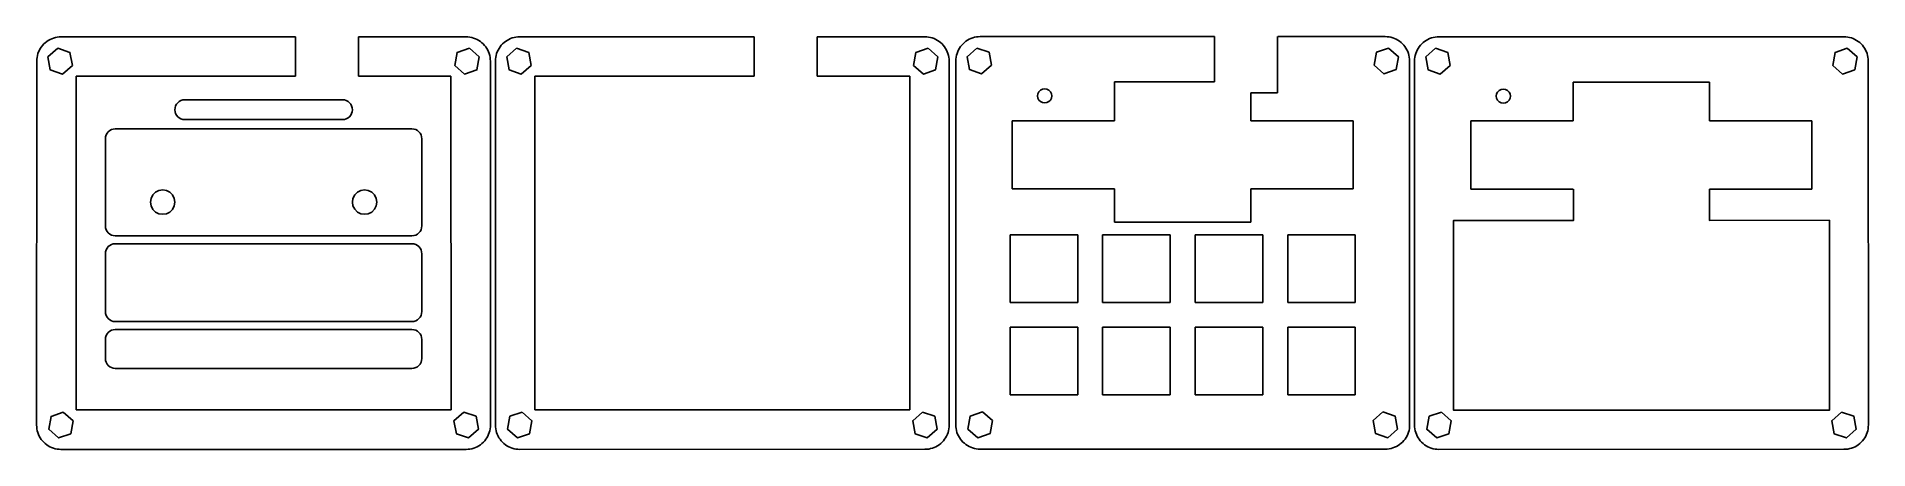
# Model space of a CAD drawing. Header units: millimetres. Extents: x 439 to 815, y 241 to 326.
import ezdxf

# ---------------------------------------------------------------- set-up
doc = ezdxf.new("R2010")
doc.units = ezdxf.units.MM
doc.header["$MEASUREMENT"] = 0
doc.layers.get('0').update_dxf_attribs({"lineweight": 0})

# ---------------------------------------------------------------- blocks, each defined once
blk = doc.blocks.new('Block_0')
at = {"color": 7, "lineweight": 25}
for points in [[(754.38, 287.69)], [(782.38, 287.69)]]:
    blk.add_lwpolyline(points, dxfattribs=at)
blk = doc.blocks.new('Block_1')
at = {"color": 7, "lineweight": 25}
for points in [[(754.38, 287.69)], [(782.38, 287.69)]]:
    blk.add_lwpolyline(points, dxfattribs=at)
blk = doc.blocks.new('Block_2')
at = {"color": 7, "lineweight": 25}
for points in [[(754.39, 288.05)], [(782.39, 288.05)]]:
    blk.add_lwpolyline(points, dxfattribs=at)
blk = doc.blocks.new('Block_3')
at = {"color": 7, "lineweight": 25}
for points in [[(660.17, 287.73)], [(688.17, 287.73)]]:
    blk.add_lwpolyline(points, dxfattribs=at)

msp = doc.modelspace()

# ---------------------------------------------------------------- linework, layer by layer
at = {"color": 7, "lineweight": 25}
for p, q in [((439.52, 323.42), (439.74, 323.75)), ((439.74, 323.75), (439.98, 324.06)), ((439.98, 324.06), (440.25, 324.35)), ((440.25, 324.35), (440.54, 324.61)), ((440.54, 324.61), (440.85, 324.86)), ((440.85, 324.86), (441.17, 325.08)), ((441.17, 325.08), (441.52, 325.27)), ((441.52, 325.27), (441.87, 325.43)), ((441.87, 325.43), (442.24, 325.57)), ((442.24, 325.57), (442.62, 325.67)), ((442.62, 325.67), (443, 325.75)), ((443, 325.75), (443.39, 325.8)), ((443.39, 325.8), (443.79, 325.81)), ((443.83, 325.81), (491.93, 325.81)), ((491.93, 317.71), (491.93, 325.81)), ((504.87, 317.71), (504.87, 325.81)), ((526.92, 325.81), (504.87, 325.81)), ((527.36, 325.8), (526.97, 325.81)), ((527.75, 325.75), (527.36, 325.8)), ((528.14, 325.67), (527.75, 325.75)), ((528.51, 325.57), (528.14, 325.67)), ((528.88, 325.43), (528.51, 325.57)), ((529.24, 325.27), (528.88, 325.43)), ((529.58, 325.08), (529.24, 325.27)), ((529.91, 324.86), (529.58, 325.08)), ((530.22, 324.61), (529.91, 324.86)), ((530.5, 324.35), (530.22, 324.61)), ((530.77, 324.06), (530.5, 324.35)), ((531.01, 323.75), (530.77, 324.06)), ((531.23, 323.42), (531.01, 323.75)), ((533.74, 323.43), (533.96, 323.76)), ((533.96, 323.76), (534.21, 324.07)), ((534.21, 324.07), (534.47, 324.36)), ((534.47, 324.36), (534.76, 324.62)), ((534.76, 324.62), (535.07, 324.87)), ((535.07, 324.87), (535.39, 325.09)), ((535.39, 325.09), (535.74, 325.28)), ((535.74, 325.28), (536.09, 325.44)), ((536.09, 325.44), (536.46, 325.58)), ((536.46, 325.58), (536.84, 325.68)), ((536.84, 325.68), (537.22, 325.76)), ((537.22, 325.76), (537.61, 325.81)), ((537.61, 325.81), (538.01, 325.82)), ((538.05, 325.82), (586.15, 325.82)), ((586.15, 317.72), (586.15, 325.82)), ((599.09, 317.72), (599.09, 325.82)), ((621.14, 325.82), (599.09, 325.82)), ((621.58, 325.81), (621.19, 325.82)), ((621.97, 325.76), (621.58, 325.81)), ((622.36, 325.68), (621.97, 325.76)), ((622.73, 325.58), (622.36, 325.68)), ((623.1, 325.44), (622.73, 325.58)), ((623.46, 325.28), (623.1, 325.44)), ((623.8, 325.09), (623.46, 325.28)), ((624.13, 324.87), (623.8, 325.09)), ((624.44, 324.62), (624.13, 324.87)), ((624.72, 324.36), (624.44, 324.62)), ((624.99, 324.07), (624.72, 324.36)), ((625.23, 323.76), (624.99, 324.07)), ((625.45, 323.43), (625.23, 323.76)), ((628.31, 323.47), (628.53, 323.8)), ((628.53, 323.8), (628.77, 324.11)), ((628.77, 324.11), (629.04, 324.39)), ((629.04, 324.39), (629.33, 324.66)), ((629.33, 324.66), (629.64, 324.9)), ((629.64, 324.9), (629.96, 325.12)), ((629.96, 325.12), (630.3, 325.32)), ((630.3, 325.32), (630.66, 325.48)), ((630.66, 325.48), (631.03, 325.62)), ((631.03, 325.62), (631.41, 325.72)), ((631.41, 325.72), (631.79, 325.8)), ((631.79, 325.8), (632.18, 325.84)), ((632.18, 325.84), (632.57, 325.86)), ((632.57, 325.86), (680.72, 325.86)), ((680.72, 325.86), (680.72, 316.53)), ((693.65, 325.86), (693.65, 314.31)), ((715.75, 325.86), (693.67, 325.86)), ((716.15, 325.84), (715.75, 325.86)), ((716.54, 325.8), (716.15, 325.84)), ((716.92, 325.72), (716.54, 325.8)), ((717.3, 325.62), (716.92, 325.72)), ((717.67, 325.48), (717.3, 325.62)), ((718.03, 325.32), (717.67, 325.48)), ((718.37, 325.12), (718.03, 325.32)), ((718.69, 324.9), (718.37, 325.12)), ((719, 324.66), (718.69, 324.9)), ((719.29, 324.39), (719, 324.66)), ((719.56, 324.11), (719.29, 324.39)), ((719.8, 323.8), (719.56, 324.11)), ((720.02, 323.47), (719.8, 323.8)), ((722.52, 323.43), (722.74, 323.76)), ((722.74, 323.76), (722.98, 324.07)), ((722.98, 324.07), (723.25, 324.36)), ((723.25, 324.36), (723.54, 324.62)), ((723.54, 324.62), (723.85, 324.87)), ((723.85, 324.87), (724.17, 325.09)), ((724.17, 325.09), (724.51, 325.28)), ((724.51, 325.28), (724.87, 325.44)), ((724.87, 325.44), (725.24, 325.58)), ((725.24, 325.58), (725.62, 325.68)), ((725.62, 325.68), (726, 325.76)), ((726, 325.76), (726.39, 325.81)), ((726.39, 325.81), (726.79, 325.82)), ((726.79, 325.82), (787.88, 325.82)), ((809.96, 325.82), (787.88, 325.82)), ((810.36, 325.81), (809.96, 325.82)), ((810.75, 325.76), (810.36, 325.81)), ((811.13, 325.68), (810.75, 325.76)), ((811.51, 325.58), (811.13, 325.68)), ((811.88, 325.44), (811.51, 325.58)), ((812.24, 325.28), (811.88, 325.44)), ((812.58, 325.09), (812.24, 325.28)), ((812.9, 324.87), (812.58, 325.09)), ((813.21, 324.62), (812.9, 324.87)), ((813.5, 324.36), (813.21, 324.62)), ((813.77, 324.07), (813.5, 324.36)), ((814.01, 323.76), (813.77, 324.07)), ((814.23, 323.43), (814.01, 323.76)), ((438.77, 246), (438.79, 320.81)), ((438.79, 320.81), (438.8, 321.2)), ((438.8, 321.2), (438.85, 321.59)), ((438.85, 321.59), (438.93, 321.98)), ((438.93, 321.98), (439.03, 322.36)), ((439.03, 322.36), (439.17, 322.72)), ((439.17, 322.72), (439.33, 323.08)), ((439.33, 323.08), (439.52, 323.42)), ((531.42, 323.08), (531.23, 323.42)), ((531.59, 322.72), (531.42, 323.08)), ((531.72, 322.36), (531.59, 322.72)), ((531.83, 321.98), (531.72, 322.36)), ((531.91, 321.59), (531.83, 321.98)), ((531.95, 321.2), (531.91, 321.59)), ((531.97, 320.81), (531.95, 321.2)), ((531.99, 246), (531.97, 320.81)), ((532.99, 246.01), (533.01, 320.82)), ((533.01, 320.82), (533.02, 321.21)), ((533.02, 321.21), (533.07, 321.6)), ((533.07, 321.6), (533.15, 321.99)), ((533.15, 321.99), (533.25, 322.37)), ((533.25, 322.37), (533.39, 322.73)), ((533.39, 322.73), (533.55, 323.09)), ((533.55, 323.09), (533.74, 323.43)), ((625.64, 323.09), (625.45, 323.43)), ((625.81, 322.73), (625.64, 323.09)), ((625.95, 322.37), (625.81, 322.73)), ((626.05, 321.99), (625.95, 322.37)), ((626.13, 321.6), (626.05, 321.99)), ((626.17, 321.21), (626.13, 321.6)), ((626.19, 320.82), (626.17, 321.21)), ((626.21, 246.01), (626.19, 320.82)), ((627.55, 246.05), (627.57, 320.86)), ((627.57, 320.86), (627.59, 321.25)), ((627.59, 321.25), (627.64, 321.64)), ((627.64, 321.64), (627.71, 322.03)), ((627.71, 322.03), (627.82, 322.4)), ((627.82, 322.4), (627.95, 322.77)), ((627.95, 322.77), (628.12, 323.13)), ((628.12, 323.13), (628.31, 323.47)), ((720.21, 323.13), (720.02, 323.47)), ((720.37, 322.77), (720.21, 323.13)), ((720.51, 322.4), (720.37, 322.77)), ((720.62, 322.03), (720.51, 322.4)), ((720.69, 321.64), (720.62, 322.03)), ((720.74, 321.25), (720.69, 321.64)), ((720.75, 320.86), (720.74, 321.25)), ((720.77, 246.05), (720.75, 320.86)), ((721.76, 246.01), (721.78, 320.82)), ((721.78, 320.82), (721.8, 321.21)), ((721.8, 321.21), (721.85, 321.6)), ((721.85, 321.6), (721.92, 321.99)), ((721.92, 321.99), (722.03, 322.37)), ((722.03, 322.37), (722.16, 322.73)), ((722.16, 322.73), (722.33, 323.09)), ((722.33, 323.09), (722.52, 323.43)), ((814.42, 323.09), (814.23, 323.43)), ((814.59, 322.73), (814.42, 323.09)), ((814.72, 322.37), (814.59, 322.73)), ((814.83, 321.99), (814.72, 322.37)), ((814.9, 321.6), (814.83, 321.99)), ((814.95, 321.21), (814.9, 321.6)), ((814.97, 320.82), (814.95, 321.21)), ((814.99, 246.01), (814.97, 320.82)), ((446.89, 317.71), (446.87, 249.1)), ((491.93, 317.71), (446.89, 317.71)), ((504.87, 317.71), (523.87, 317.71)), ((523.87, 317.71), (523.89, 249.12)), ((541.11, 317.72), (541.09, 249.11)), ((586.15, 317.72), (541.11, 317.72)), ((599.09, 317.72), (618.09, 317.72)), ((618.09, 317.72), (618.11, 249.13)), ((660.17, 316.53), (680.72, 316.53)), ((660.17, 308.55), (660.17, 316.53)), ((754.38, 316.49), (782.38, 316.49)), ((754.38, 308.51), (754.38, 316.49)), ((782.38, 316.49), (782.38, 308.51)), ((644.42, 314.11), (644.35, 313.66)), ((644.35, 313.66), (644.42, 313.21)), ((644.63, 314.51), (644.42, 314.11)), ((644.42, 313.21), (644.63, 312.81)), ((644.95, 314.83), (644.63, 314.51)), ((644.63, 312.81), (644.95, 312.49)), ((645.35, 315.04), (644.95, 314.83)), ((644.95, 312.49), (645.35, 312.28)), ((645.35, 315.04), (645.8, 315.11)), ((645.35, 312.28), (645.8, 312.21)), ((646.25, 315.04), (645.8, 315.11)), ((645.8, 312.21), (646.25, 312.28)), ((646.65, 314.83), (646.25, 315.04)), ((646.25, 312.28), (646.65, 312.49)), ((646.98, 314.51), (646.65, 314.83)), ((646.65, 312.49), (646.98, 312.81)), ((647.18, 314.11), (646.98, 314.51)), ((646.98, 312.81), (647.18, 313.21)), ((647.18, 314.11), (647.25, 313.66)), ((647.18, 313.21), (647.25, 313.66)), ((688.17, 314.31), (688.17, 308.55)), ((688.17, 314.31), (693.65, 314.31)), ((738.63, 314.07), (738.56, 313.62)), ((738.56, 313.62), (738.63, 313.17)), ((738.84, 314.47), (738.63, 314.07)), ((738.63, 313.17), (738.84, 312.77)), ((739.16, 314.8), (738.84, 314.47)), ((738.84, 312.77), (739.16, 312.45)), ((739.56, 315), (739.16, 314.8)), ((739.16, 312.45), (739.56, 312.24)), ((739.56, 315), (740.01, 315.07)), ((740.46, 315), (740.01, 315.07)), ((740.86, 314.8), (740.46, 315)), ((740.46, 312.24), (740.86, 312.45)), ((741.19, 314.47), (740.86, 314.8)), ((740.86, 312.45), (741.19, 312.77)), ((741.39, 314.07), (741.19, 314.47)), ((741.19, 312.77), (741.39, 313.17)), ((741.39, 314.07), (741.46, 313.62)), ((741.39, 313.17), (741.46, 313.62)), ((639.16, 294.54), (639.16, 308.55)), ((639.16, 308.55), (660.17, 308.55)), ((688.17, 308.55), (709.16, 308.55)), ((709.16, 308.55), (709.16, 294.54)), ((733.37, 294.5), (733.37, 308.51)), ((733.37, 308.51), (754.38, 308.51)), ((739.56, 312.24), (740.01, 312.17)), ((740.01, 312.17), (740.46, 312.24)), ((803.38, 308.51), (782.38, 308.51)), ((803.38, 294.5), (803.38, 308.51)), ((463.19, 293.85), (462.64, 293.3)), ((463.89, 294.2), (463.19, 293.85)), ((464.66, 294.33), (463.89, 294.2)), ((465.44, 294.2), (464.66, 294.33)), ((466.13, 293.85), (465.44, 294.2)), ((466.68, 293.3), (466.13, 293.85)), ((504.65, 293.85), (504.1, 293.3)), ((505.35, 294.2), (504.65, 293.85)), ((506.12, 294.33), (505.35, 294.2)), ((506.89, 294.2), (506.12, 294.33)), ((507.59, 293.85), (506.89, 294.2)), ((508.14, 293.3), (507.59, 293.85)), ((660.17, 294.54), (639.16, 294.54)), ((660.17, 287.73), (660.17, 294.54)), ((688.17, 294.54), (688.17, 287.73)), ((709.17, 294.54), (688.17, 294.54)), ((733.37, 294.5), (736.23, 294.5)), ((754.38, 294.5), (736.23, 294.5)), ((782.38, 294.5), (800.52, 294.5)), ((803.38, 294.5), (800.52, 294.5)), ((462.29, 292.6), (462.16, 291.82)), ((462.16, 291.82), (462.29, 291.05)), ((462.64, 293.3), (462.29, 292.6)), ((462.29, 291.05), (462.64, 290.35)), ((462.64, 290.35), (463.19, 289.8)), ((463.19, 289.8), (463.89, 289.45)), ((465.44, 289.45), (466.13, 289.8)), ((466.13, 289.8), (466.68, 290.35)), ((467.04, 292.6), (466.68, 293.3)), ((466.68, 290.35), (467.04, 291.05)), ((467.16, 291.82), (467.04, 292.6)), ((467.04, 291.05), (467.16, 291.82)), ((503.74, 292.6), (503.62, 291.83)), ((503.62, 291.83), (503.74, 291.05)), ((504.1, 293.3), (503.74, 292.6)), ((503.74, 291.05), (504.1, 290.36)), ((504.1, 290.36), (504.65, 289.8)), ((504.65, 289.8), (505.35, 289.45)), ((506.89, 289.45), (507.59, 289.8)), ((507.59, 289.8), (508.14, 290.36)), ((508.5, 292.6), (508.14, 293.3)), ((508.14, 290.36), (508.5, 291.05)), ((508.62, 291.83), (508.5, 292.6)), ((508.5, 291.05), (508.62, 291.83)), ((463.89, 289.45), (464.66, 289.33)), ((464.66, 289.33), (465.44, 289.45)), ((505.35, 289.45), (506.12, 289.33)), ((506.12, 289.33), (506.89, 289.45)), ((660.17, 287.73), (688.17, 287.73)), ((638.71, 285.11), (652.61, 285.11)), ((638.71, 285.11), (638.71, 271.21)), ((652.61, 285.11), (652.61, 271.21)), ((657.71, 285.11), (671.61, 285.11)), ((657.71, 271.21), (657.71, 285.11)), ((671.61, 285.11), (671.61, 271.21)), ((676.71, 285.11), (690.62, 285.11)), ((676.71, 271.21), (676.71, 285.11)), ((690.62, 285.11), (690.62, 271.21)), ((695.72, 285.11), (709.61, 285.11)), ((695.72, 271.21), (695.72, 285.11)), ((709.61, 285.11), (709.61, 271.21)), ((652.61, 271.21), (638.71, 271.21)), ((671.61, 271.21), (657.71, 271.21)), ((690.62, 271.21), (676.71, 271.21)), ((695.72, 271.21), (709.61, 271.21)), ((638.71, 266.11), (652.61, 266.11)), ((638.71, 252.21), (638.71, 266.11)), ((652.61, 266.11), (652.61, 252.21)), ((657.71, 266.11), (671.61, 266.11)), ((657.71, 252.21), (657.71, 266.11)), ((671.61, 266.11), (671.61, 252.21)), ((676.71, 266.11), (690.62, 266.11)), ((676.71, 266.11), (676.71, 252.21)), ((690.62, 266.11), (690.62, 252.21)), ((695.72, 266.11), (709.61, 266.11)), ((695.72, 252.21), (695.72, 266.11)), ((709.61, 266.11), (709.61, 252.21)), ((652.61, 252.21), (638.71, 252.21)), ((657.71, 252.21), (671.61, 252.21)), ((690.62, 252.21), (676.71, 252.21)), ((709.61, 252.21), (695.72, 252.21)), ((446.87, 249.1), (523.89, 249.11)), ((541.09, 249.11), (618.11, 249.12)), ((438.78, 245.61), (438.77, 246)), ((438.83, 245.22), (438.78, 245.61)), ((438.91, 244.83), (438.83, 245.22)), ((439.01, 244.46), (438.91, 244.83)), ((531.85, 244.84), (531.74, 244.46)), ((531.93, 245.23), (531.85, 244.84)), ((531.97, 245.62), (531.93, 245.23)), ((531.99, 246.01), (531.97, 245.62)), ((533, 245.62), (532.99, 246.01)), ((533.05, 245.23), (533, 245.62)), ((533.13, 244.84), (533.05, 245.23)), ((533.23, 244.46), (533.13, 244.84)), ((626.07, 244.85), (625.96, 244.47)), ((626.15, 245.24), (626.07, 244.85)), ((626.19, 245.63), (626.15, 245.24)), ((626.21, 246.02), (626.19, 245.63)), ((627.57, 245.66), (627.55, 246.05)), ((627.62, 245.27), (627.57, 245.66)), ((627.69, 244.88), (627.62, 245.27)), ((627.8, 244.5), (627.69, 244.88)), ((720.64, 244.89), (720.53, 244.51)), ((720.71, 245.28), (720.64, 244.89)), ((720.76, 245.67), (720.71, 245.28)), ((720.77, 246.06), (720.76, 245.67)), ((721.78, 245.62), (721.76, 246.01)), ((721.83, 245.23), (721.78, 245.62)), ((721.9, 244.84), (721.83, 245.23)), ((722.01, 244.46), (721.9, 244.84)), ((814.85, 244.85), (814.74, 244.47)), ((814.92, 245.24), (814.85, 244.85)), ((814.97, 245.63), (814.92, 245.24)), ((814.99, 246.02), (814.97, 245.63)), ((439.15, 244.09), (439.01, 244.46)), ((439.31, 243.73), (439.15, 244.09)), ((439.5, 243.39), (439.31, 243.73)), ((439.72, 243.06), (439.5, 243.39)), ((439.97, 242.75), (439.72, 243.06)), ((440.23, 242.47), (439.97, 242.75)), ((440.52, 242.2), (440.23, 242.47)), ((440.83, 241.96), (440.52, 242.2)), ((441.15, 241.74), (440.83, 241.96)), ((441.5, 241.54), (441.15, 241.74)), ((441.85, 241.38), (441.5, 241.54)), ((442.22, 241.24), (441.85, 241.38)), ((442.6, 241.14), (442.22, 241.24)), ((442.98, 241.06), (442.6, 241.14)), ((443.37, 241.02), (442.98, 241.06)), ((443.77, 241), (443.37, 241.02)), ((526.99, 241.01), (443.77, 241)), ((527.38, 241.02), (526.99, 241.01)), ((527.77, 241.07), (527.38, 241.02)), ((528.16, 241.15), (527.77, 241.07)), ((528.53, 241.25), (528.16, 241.15)), ((528.9, 241.39), (528.53, 241.25)), ((529.26, 241.55), (528.9, 241.39)), ((529.6, 241.75), (529.26, 241.55)), ((529.93, 241.96), (529.6, 241.75)), ((530.24, 242.21), (529.93, 241.96)), ((530.52, 242.47), (530.24, 242.21)), ((530.79, 242.76), (530.52, 242.47)), ((531.03, 243.07), (530.79, 242.76)), ((531.25, 243.4), (531.03, 243.07)), ((531.44, 243.74), (531.25, 243.4)), ((531.61, 244.1), (531.44, 243.74)), ((531.74, 244.46), (531.61, 244.1)), ((533.37, 244.1), (533.23, 244.46)), ((533.53, 243.74), (533.37, 244.1)), ((533.72, 243.4), (533.53, 243.74)), ((533.94, 243.07), (533.72, 243.4)), ((534.19, 242.76), (533.94, 243.07)), ((534.45, 242.47), (534.19, 242.76)), ((534.74, 242.21), (534.45, 242.47)), ((535.05, 241.97), (534.74, 242.21)), ((535.37, 241.75), (535.05, 241.97)), ((535.72, 241.55), (535.37, 241.75)), ((536.08, 241.39), (535.72, 241.55)), ((536.44, 241.25), (536.08, 241.39)), ((536.82, 241.15), (536.44, 241.25)), ((537.21, 241.07), (536.82, 241.15)), ((537.6, 241.03), (537.21, 241.07)), ((537.99, 241.01), (537.6, 241.03)), ((621.21, 241.02), (537.99, 241.01)), ((621.6, 241.03), (621.21, 241.02)), ((621.99, 241.08), (621.6, 241.03)), ((622.38, 241.16), (621.99, 241.08)), ((622.75, 241.26), (622.38, 241.16)), ((623.12, 241.4), (622.75, 241.26)), ((623.48, 241.56), (623.12, 241.4)), ((623.82, 241.76), (623.48, 241.56)), ((624.15, 241.97), (623.82, 241.76)), ((624.46, 242.22), (624.15, 241.97)), ((624.74, 242.48), (624.46, 242.22)), ((625.01, 242.77), (624.74, 242.48)), ((625.25, 243.08), (625.01, 242.77)), ((625.47, 243.41), (625.25, 243.08)), ((625.66, 243.75), (625.47, 243.41)), ((625.83, 244.11), (625.66, 243.75)), ((625.96, 244.47), (625.83, 244.11)), ((627.93, 244.14), (627.8, 244.5)), ((628.1, 243.78), (627.93, 244.14)), ((628.29, 243.44), (628.1, 243.78)), ((628.51, 243.11), (628.29, 243.44)), ((628.75, 242.8), (628.51, 243.11)), ((629.02, 242.51), (628.75, 242.8)), ((629.31, 242.25), (629.02, 242.51)), ((629.62, 242), (629.31, 242.25)), ((629.94, 241.79), (629.62, 242)), ((630.28, 241.59), (629.94, 241.79)), ((630.64, 241.43), (630.28, 241.59)), ((631.01, 241.29), (630.64, 241.43)), ((631.39, 241.19), (631.01, 241.29)), ((631.77, 241.11), (631.39, 241.19)), ((632.16, 241.06), (631.77, 241.11)), ((632.55, 241.05), (632.16, 241.06)), ((715.77, 241.06), (632.55, 241.05)), ((716.17, 241.07), (715.77, 241.06)), ((716.56, 241.12), (716.17, 241.07)), ((716.94, 241.2), (716.56, 241.12)), ((717.32, 241.3), (716.94, 241.2)), ((717.69, 241.44), (717.32, 241.3)), ((718.04, 241.6), (717.69, 241.44)), ((718.39, 241.79), (718.04, 241.6)), ((718.71, 242.01), (718.39, 241.79)), ((719.02, 242.25), (718.71, 242.01)), ((719.31, 242.52), (719.02, 242.25)), ((719.58, 242.81), (719.31, 242.52)), ((719.82, 243.12), (719.58, 242.81)), ((720.04, 243.45), (719.82, 243.12)), ((720.23, 243.79), (720.04, 243.45)), ((720.39, 244.14), (720.23, 243.79)), ((720.53, 244.51), (720.39, 244.14)), ((722.15, 244.1), (722.01, 244.46)), ((722.31, 243.74), (722.15, 244.1)), ((722.5, 243.4), (722.31, 243.74)), ((722.72, 243.07), (722.5, 243.4)), ((722.96, 242.76), (722.72, 243.07)), ((723.23, 242.47), (722.96, 242.76)), ((723.52, 242.21), (723.23, 242.47)), ((723.83, 241.97), (723.52, 242.21)), ((724.15, 241.75), (723.83, 241.97)), ((724.49, 241.55), (724.15, 241.75)), ((724.85, 241.39), (724.49, 241.55)), ((725.22, 241.25), (724.85, 241.39)), ((725.6, 241.15), (725.22, 241.25)), ((725.98, 241.07), (725.6, 241.15)), ((726.37, 241.03), (725.98, 241.07)), ((726.77, 241.01), (726.37, 241.03)), ((809.98, 241.02), (726.77, 241.01)), ((810.38, 241.03), (809.98, 241.02)), ((810.77, 241.08), (810.38, 241.03)), ((811.15, 241.16), (810.77, 241.08)), ((811.53, 241.26), (811.15, 241.16)), ((811.9, 241.4), (811.53, 241.26)), ((812.25, 241.56), (811.9, 241.4)), ((812.6, 241.76), (812.25, 241.56)), ((812.92, 241.97), (812.6, 241.76)), ((813.23, 242.22), (812.92, 241.97)), ((813.52, 242.48), (813.23, 242.22)), ((813.79, 242.77), (813.52, 242.48)), ((814.03, 243.08), (813.79, 242.77)), ((814.25, 243.41), (814.03, 243.08)), ((814.44, 243.75), (814.25, 243.41)), ((814.6, 244.11), (814.44, 243.75)), ((814.74, 244.47), (814.6, 244.11))]:
    msp.add_line(p, q, dxfattribs=at)
for points in [[(443.11, 323.46), (445.61, 322.6), (446.1, 319.94), (444.07, 318.16), (441.57, 319.02), (441.09, 321.68)], [(527.65, 323.46), (525.14, 322.6), (524.66, 319.94), (526.68, 318.16), (529.19, 319.02), (529.67, 321.68)], [(537.33, 323.47), (539.83, 322.61), (540.32, 319.95), (538.29, 318.17), (535.79, 319.03), (535.31, 321.69)], [(621.87, 323.47), (619.36, 322.61), (618.88, 319.95), (620.9, 318.17), (623.41, 319.03), (623.89, 321.69)], [(631.89, 323.51), (634.4, 322.65), (634.88, 319.99), (632.86, 318.2), (630.36, 319.07), (629.87, 321.73)], [(716.43, 323.51), (713.93, 322.65), (713.45, 319.99), (715.47, 318.2), (717.97, 319.07), (718.46, 321.73)], [(726.11, 323.47), (728.61, 322.61), (729.09, 319.95), (727.07, 318.17), (724.57, 319.03), (724.08, 321.69)], [(810.64, 323.47), (808.14, 322.61), (807.66, 319.95), (809.68, 318.17), (812.18, 319.03), (812.67, 321.69)], [(444.25, 248.66), (441.75, 247.79), (441.26, 245.13), (443.29, 243.35), (445.79, 244.21), (446.27, 246.87)], [(526.5, 248.66), (529.01, 247.8), (529.49, 245.14), (527.47, 243.35), (524.97, 244.22), (524.48, 246.88)], [(538.47, 248.67), (535.97, 247.8), (535.49, 245.14), (537.51, 243.36), (540.01, 244.22), (540.49, 246.88)], [(620.73, 248.67), (623.23, 247.8), (623.71, 245.15), (621.69, 243.36), (619.19, 244.23), (618.7, 246.89)], [(633.04, 248.7), (630.53, 247.84), (630.05, 245.18), (632.07, 243.4), (634.58, 244.26), (635.06, 246.92)], [(715.29, 248.71), (717.79, 247.84), (718.28, 245.19), (716.26, 243.4), (713.75, 244.27), (713.27, 246.92)], [(727.28, 248.66), (724.78, 247.8), (724.29, 245.14), (726.32, 243.36), (728.82, 244.22), (729.3, 246.88)], [(809.5, 248.67), (812.01, 247.8), (812.49, 245.14), (810.47, 243.36), (807.96, 244.22), (807.48, 246.88)]]:
    msp.add_lwpolyline(points, close=True, dxfattribs=at)
for points in [[(490.79, 317.71)], [(585.01, 317.72)], [(782.39, 294.5), (782.39, 288.05), (806.99, 288.09), (806.99, 249.04), (729.79, 249.04), (729.79, 288.06), (754.39, 288.05), (754.39, 294.5)], [(523.89, 249.11)], [(618.11, 249.12)], [(765.84, 249.04)], [(531.99, 246.01)], [(626.21, 246.02)]]:
    msp.add_lwpolyline(points, dxfattribs=at)
for points in [[(501.58, 308.79), (501.58, 308.79), (469.2, 308.79), (469.2, 308.79), (468.08, 308.79), (467.16, 309.7), (467.16, 310.83), (467.16, 310.83), (467.16, 310.83), (467.16, 310.83), (467.16, 311.96), (468.08, 312.87), (469.2, 312.87), (469.2, 312.87), (501.58, 312.87), (501.58, 312.87), (502.71, 312.87), (503.62, 311.96), (503.62, 310.83), (503.62, 310.83), (503.62, 310.83), (503.62, 310.83), (503.62, 309.7), (502.71, 308.79), (501.58, 308.79)], [(515.85, 284.9), (515.85, 284.9), (454.93, 284.9), (454.93, 284.9), (453.81, 284.9), (452.89, 285.81), (452.89, 286.94), (452.89, 286.94), (452.89, 304.85), (452.89, 304.85), (452.89, 305.98), (453.81, 306.9), (454.93, 306.9), (454.93, 306.9), (515.85, 306.9), (515.85, 306.9), (516.98, 306.9), (517.89, 305.98), (517.89, 304.85), (517.89, 304.85), (517.89, 286.94), (517.89, 286.94), (517.89, 285.81), (516.98, 284.9), (515.85, 284.9)], [(515.85, 267.28), (515.85, 267.28), (454.93, 267.28), (454.93, 267.28), (453.81, 267.28), (452.89, 268.19), (452.89, 269.32), (452.89, 269.32), (452.89, 281.23), (452.89, 281.23), (452.89, 282.36), (453.81, 283.28), (454.93, 283.28), (454.93, 283.28), (515.85, 283.28), (515.85, 283.28), (516.98, 283.28), (517.89, 282.36), (517.89, 281.23), (517.89, 281.23), (517.89, 269.32), (517.89, 269.32), (517.89, 268.19), (516.98, 267.28), (515.85, 267.28)], [(515.85, 257.65), (515.85, 257.65), (454.93, 257.65), (454.93, 257.65), (453.81, 257.65), (452.89, 258.57), (452.89, 259.7), (452.89, 259.7), (452.89, 263.61), (452.89, 263.61), (452.89, 264.74), (453.81, 265.65), (454.93, 265.65), (454.93, 265.65), (515.85, 265.65), (515.85, 265.65), (516.98, 265.65), (517.89, 264.74), (517.89, 263.61), (517.89, 263.61), (517.89, 259.7), (517.89, 259.7), (517.89, 258.57), (516.98, 257.65), (515.85, 257.65)]]:
    msp.add_open_spline(points, degree=3, knots=[0, 0, 0, 0, 1, 1, 1, 2, 2, 2, 3, 3, 3, 4, 4, 4, 5, 5, 5, 6, 6, 6, 7, 7, 7, 8, 8, 8, 8], dxfattribs=at)

# ---------------------------------------------------------------- block references
for name in ['Block_3', 'Block_0', 'Block_1', 'Block_2']:
    msp.add_blockref(name, (0, 0))

doc.saveas('drawing.dxf')
